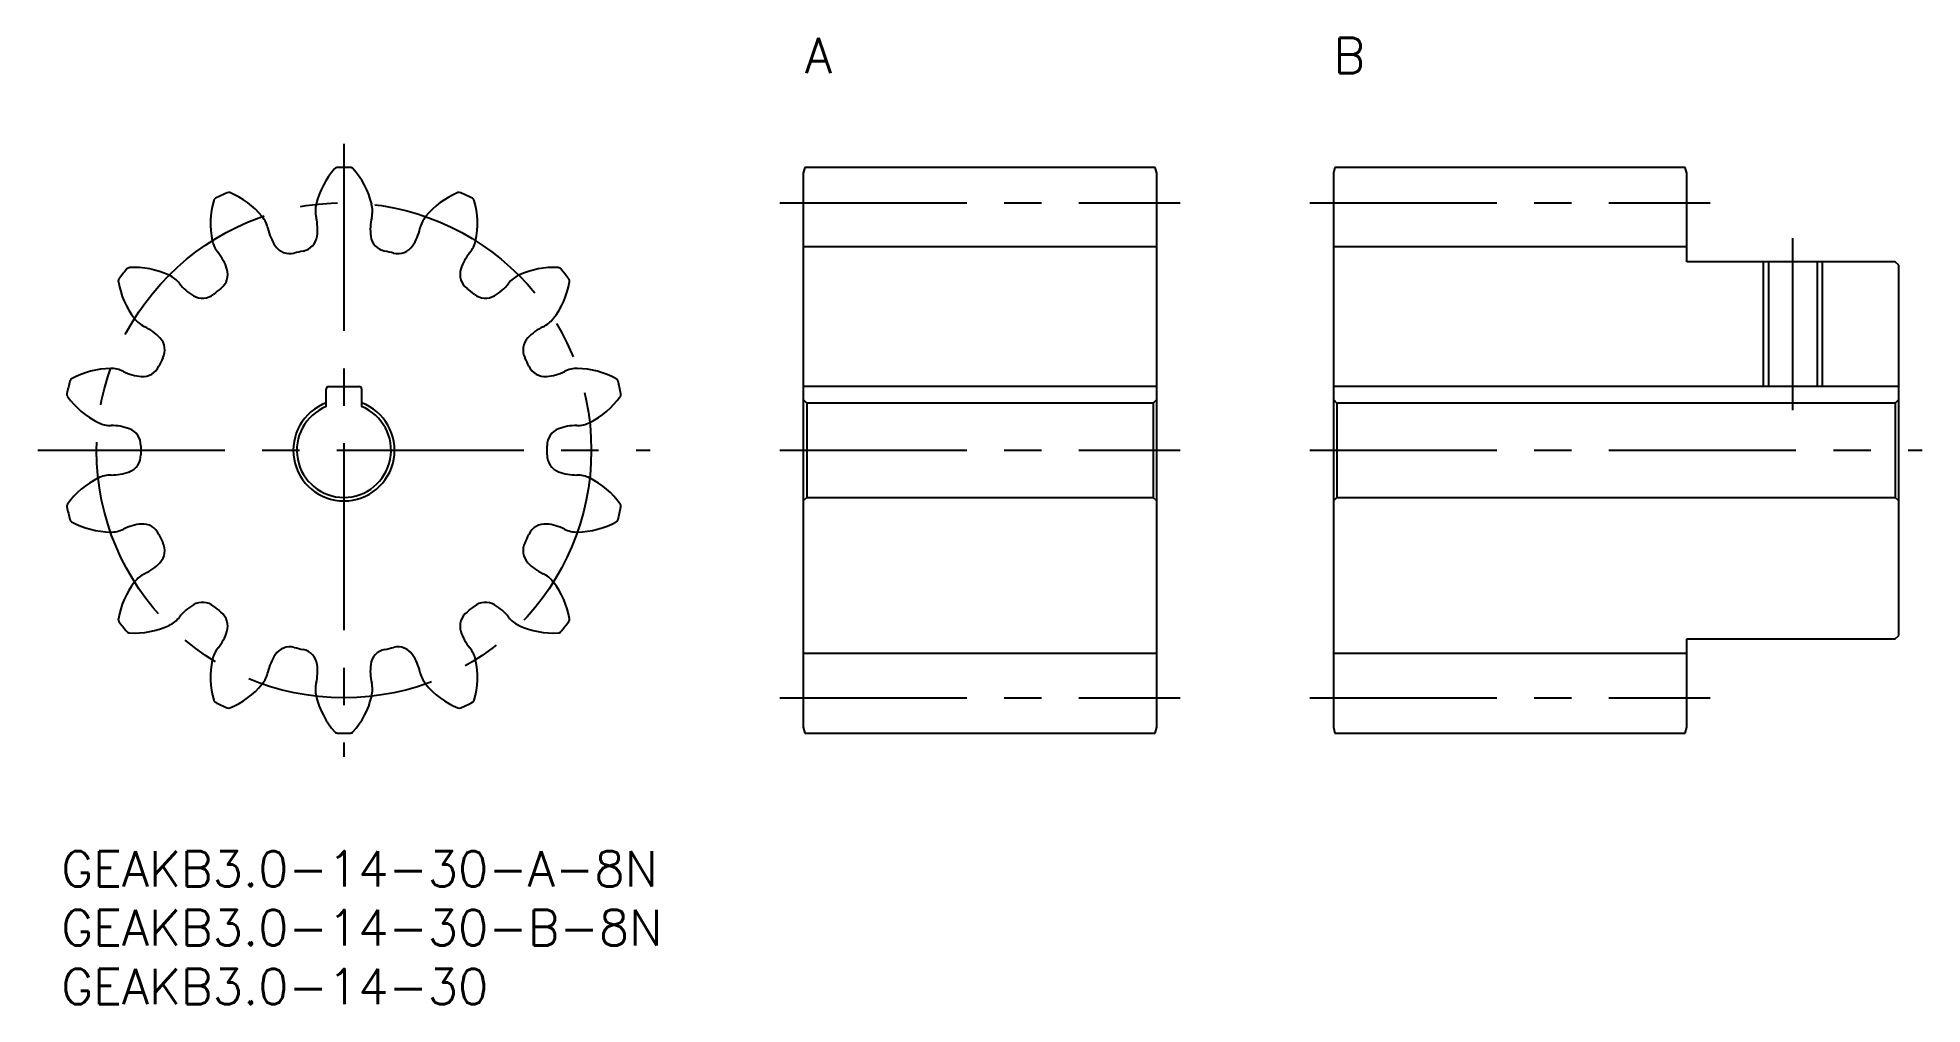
# Model space of a CAD drawing. Extents: x -2 to 158, y -13 to 69.
import ezdxf

# ---------------------------------------------------------------- set-up
doc = ezdxf.new("R2010")
doc.units = 0
doc.header["$LTSCALE"] = 0.5
doc.linetypes.add('CENTER', pattern=[50.8, 31.75, -6.35, 6.35, -6.35])
for name, color, linetype in [('MSM_CENTER', 1, 'CENTER'), ('MSM_CONTINUOUS', 7, 'CONTINUOUS'), ('MSM_NARROW', 5, 'CONTINUOUS'), ('MSM_PART_NUMBER', 7, 'CONTINUOUS')]:
    doc.layers.add(name, color=color, linetype=linetype)
doc.styles.get("Standard").update_dxf_attribs({"font": 'txt.shx', "height": 1, "bigfont": 'bigfont.shx'})

# ---------------------------------------------------------------- blocks, each defined once
blk = doc.blocks.new('*U2')
at = {"layer": 'MSM_PART_NUMBER'}
blk.add_text('GEAKB3.0-14-30-A-8N', height=3, dxfattribs=at).set_placement((0, -3))
blk = doc.blocks.new('*U3')
at = {"layer": 'MSM_PART_NUMBER'}
blk.add_text('GEAKB3.0-14-30-B-8N', height=3, dxfattribs=at).set_placement((0, -8))
blk = doc.blocks.new('*U5')
at = {"layer": 'MSM_PART_NUMBER'}
blk.add_text('GEAKB3.0-14-30', height=3, dxfattribs=at).set_placement((0, -13))
blk = doc.blocks.new('*U6')
at = {"layer": 'MSM_PART_NUMBER'}
blk.add_text('A', height=3, dxfattribs=at).set_placement((63.13, 66))
blk = doc.blocks.new('*U7')
at = {"layer": 'MSM_PART_NUMBER'}
blk.add_text('B', height=3, dxfattribs=at).set_placement((108, 66))

msp = doc.modelspace()

# ---------------------------------------------------------------- linework, layer by layer
at = {"layer": 'MSM_CENTER'}
for p, q in [((24, 60), (24, 8)), ((61, 55), (95, 55)), ((106, 55), (140, 55)), ((147, 37.4), (147, 52)), ((-2, 34), (50, 34)), ((61, 34), (95, 34)), ((106, 34), (158, 34)), ((61, 13), (95, 13)), ((106, 13), (140, 13))]:
    msp.add_line(p, q, dxfattribs=at)
msp.add_circle((24, 34), 21, dxfattribs=at)
at = {"layer": 'MSM_CONTINUOUS'}
for p, q in [((63.13, 58), (63, 57.5)), ((92.87, 58), (63.13, 58)), ((93, 57.5), (92.87, 58)), ((108.13, 58), (108, 57.5)), ((137.87, 58), (108.13, 58)), ((138, 57.5), (137.87, 58)), ((63, 57.5), (63, 10.5)), ((93, 10.5), (93, 57.5)), ((108, 57.5), (108, 10.5)), ((138, 50), (138, 57.5)), ((93, 51.25), (63, 51.25)), ((138, 51.25), (108, 51.25)), ((155.7, 50), (138, 50)), ((144.93, 50), (144.93, 39.4)), ((149.07, 50), (149.07, 39.4)), ((156, 49.7), (155.7, 50)), ((156, 18.3), (156, 49.7)), ((22.5, 37.71), (22.5, 39.2)), ((22.7, 39.4), (25.3, 39.4)), ((25.5, 39.2), (25.5, 37.71)), ((93, 39.4), (63, 39.4)), ((156, 39.4), (108, 39.4)), ((63, 38.3), (63.3, 38)), ((63.3, 38), (63.3, 30)), ((92.7, 38), (63.3, 38)), ((92.7, 38), (93, 38.3)), ((92.7, 38), (92.7, 30)), ((108, 38.3), (108.3, 38)), ((108.3, 38), (108.3, 30)), ((155.7, 38), (108.3, 38)), ((155.7, 38), (156, 38.3)), ((155.7, 38), (155.7, 30)), ((63.3, 30), (63, 29.7)), ((63.3, 30), (92.7, 30)), ((93, 29.7), (92.7, 30)), ((108.3, 30), (108, 29.7)), ((108.3, 30), (155.7, 30)), ((156, 29.7), (155.7, 30)), ((138, 10.5), (138, 18)), ((138, 18), (155.7, 18)), ((155.7, 18), (156, 18.3)), ((93, 16.75), (63, 16.75)), ((138, 16.75), (108, 16.75)), ((63, 10.5), (63.13, 10)), ((63.13, 10), (92.87, 10)), ((92.87, 10), (93, 10.5)), ((108, 10.5), (108.13, 10)), ((108.13, 10), (137.87, 10)), ((137.87, 10), (138, 10.5))]:
    msp.add_line(p, q, dxfattribs=at)
for centre, radius, start, end in [((28.45, 53.23), 7, 138.1685, 166.4286), ((23.46, 57.69), 0.3, 91.303, 138.1685), ((24, 34), 24, 88.697, 91.303), ((24.54, 57.69), 0.3, 41.8315, 88.697), ((19.55, 53.23), 7, 13.5714, 41.8315), ((19.67, 53.25), 7, 163.8827, 192.1429), ((13.23, 55.11), 0.3, 117.0173, 163.8827), ((24, 34), 24, 114.4113, 117.0173), ((14.21, 55.58), 0.3, 67.5458, 114.4113), ((11.65, 49.39), 7, 39.2857, 67.5458), ((24, 54.3), 2.42, 166.4286, 193.3274), ((24, 54.3), 2.42, 346.6726, 13.5714), ((36.35, 49.39), 7, 112.4542, 140.7143), ((33.79, 55.58), 0.3, 65.5887, 112.4542), ((24, 34), 24, 62.9827, 65.5887), ((34.77, 55.11), 0.3, 16.1172, 62.9827), ((28.33, 53.25), 7, 347.8571, 16.1173), ((15.19, 52.29), 2.42, 12.3868, 39.2857), ((21.76, 53.73), 4.31, 192.3868, 213.5222), ((17.45, 52.75), 4.31, 352.1921, 13.3274), ((30.55, 52.75), 4.31, 166.6726, 187.8079), ((26.24, 53.73), 4.31, 326.4778, 347.6132), ((32.81, 52.29), 2.42, 140.7143, 167.6132), ((15.19, 52.29), 2.42, 192.1429, 219.0417), ((19.42, 52.18), 1.5, 213.5222, 284.1347), ((20.24, 52.37), 1.5, 281.5796, 352.1921), ((27.76, 52.37), 1.5, 187.8079, 258.4204), ((28.58, 52.18), 1.5, 255.8653, 326.4778), ((32.81, 52.29), 2.42, 320.9583, 347.8571), ((9.97, 48.05), 4.31, 17.9064, 39.0417), ((24, 34), 17.25, 101.5796, 104.1347), ((24, 34), 17.25, 75.8653, 78.4204), ((38.03, 48.05), 4.31, 140.9583, 162.0936), ((5.14, 48.35), 0.3, 142.7316, 189.597), ((11.75, 49.47), 7, 189.597, 217.8571), ((24, 34), 24, 140.1256, 142.7316), ((5.81, 49.19), 0.3, 93.2601, 140.1255), ((6.19, 42.51), 7, 65, 93.2601), ((8.13, 46.66), 2.42, 38.1011, 65), ((13.42, 50.81), 4.31, 218.1011, 239.2365), ((12.64, 48.92), 1.5, 307.2939, 17.9064), ((35.36, 48.92), 1.5, 162.0936, 232.7061), ((34.58, 50.81), 4.31, 300.7635, 321.8989), ((39.87, 46.66), 2.42, 115, 141.8989), ((41.81, 42.51), 7, 86.7399, 115), ((36.25, 49.47), 7, 322.1429, 350.403), ((42.19, 49.19), 0.3, 39.8744, 86.7399), ((24, 34), 24, 37.2684, 39.8744), ((42.86, 48.35), 0.3, 350.403, 37.2684), ((11.99, 48.4), 1.5, 239.2365, 309.849), ((24, 34), 17.25, 127.2939, 129.849), ((24, 34), 17.25, 50.151, 52.7061), ((36.01, 48.4), 1.5, 230.151, 300.7635), ((8.13, 46.66), 2.42, 217.8571, 244.756), ((39.87, 46.66), 2.42, 295.244, 322.1429), ((5.26, 40.57), 4.31, 43.6207, 64.756), ((7.29, 42.51), 1.5, 333.0082, 43.6207), ((40.71, 42.51), 1.5, 136.3793, 206.9918), ((42.74, 40.57), 4.31, 115.244, 136.3793), ((24, 34), 17.25, 153.0082, 155.5633), ((24, 34), 17.25, 24.4367, 26.9918), ((1.02, 39.8), 0.3, 118.9744, 165.8399), ((4.27, 33.94), 7, 90.7143, 118.9744), ((4.21, 38.52), 2.42, 63.8154, 90.7143), ((7.18, 44.55), 4.31, 243.8154, 264.9508), ((6.93, 41.76), 1.5, 264.9508, 335.5633), ((41.07, 41.76), 1.5, 204.4367, 275.0492), ((40.82, 44.55), 4.31, 275.0492, 296.1846), ((43.79, 38.52), 2.42, 89.2857, 116.1846), ((43.73, 33.94), 7, 61.0256, 89.2857), ((46.98, 39.8), 0.3, 14.1602, 61.0256), ((0.78, 38.75), 0.3, 168.4459, 215.3113), ((24, 34), 24, 165.8398, 168.4459), ((6.25, 42.62), 7, 215.3113, 243.5714), ((22.7, 39.2), 0.2, 90, 180), ((25.3, 39.2), 0.2, 0, 90), ((41.75, 42.62), 7, 296.4286, 324.6887), ((24, 34), 24, 11.5541, 14.1602), ((47.22, 38.75), 0.3, 324.6887, 11.5541), ((24, 34), 4.3, 110.4162, 69.5838), ((24, 34), 4, 112.0243, 67.9757), ((4.21, 38.52), 2.42, 243.5714, 270.4703), ((4.26, 31.79), 4.31, 69.335, 90.4703), ((5.25, 34.42), 1.5, 358.7224, 69.335), ((42.75, 34.42), 1.5, 110.665, 181.2776), ((43.74, 31.79), 4.31, 89.5297, 110.665), ((43.79, 38.52), 2.42, 269.5297, 296.4286), ((5.25, 33.58), 1.5, 290.665, 1.2776), ((24, 34), 17.25, 178.7224, 181.2776), ((24, 34), 17.25, 358.7224, 1.2776), ((42.75, 33.58), 1.5, 178.7224, 249.335), ((4.26, 36.21), 4.31, 269.5297, 290.665), ((43.74, 36.21), 4.31, 249.335, 270.4703), ((6.25, 25.38), 7, 116.4286, 144.6887), ((4.21, 29.48), 2.42, 89.5297, 116.4286), ((43.79, 29.48), 2.42, 63.5714, 90.4703), ((41.75, 25.38), 7, 35.3113, 63.5714), ((0.78, 29.25), 0.3, 144.6887, 191.5541), ((24, 34), 24, 191.5541, 194.1602), ((24, 34), 24, 345.8398, 348.4459), ((47.22, 29.25), 0.3, 348.4459, 35.3113), ((1.02, 28.2), 0.3, 194.1602, 241.0256), ((4.27, 34.06), 7, 241.0256, 269.2857), ((4.21, 29.48), 2.42, 269.2857, 296.1846), ((7.18, 23.45), 4.31, 95.0492, 116.1846), ((6.93, 26.24), 1.5, 24.4367, 95.0492), ((41.07, 26.24), 1.5, 84.9508, 155.5633), ((40.82, 23.45), 4.31, 63.8154, 84.9508), ((43.79, 29.48), 2.42, 243.8154, 270.7143), ((43.73, 34.06), 7, 270.7143, 298.9744), ((46.98, 28.2), 0.3, 298.9744, 345.8398), ((24, 34), 17.25, 204.4367, 206.9918), ((7.29, 25.49), 1.5, 316.3793, 26.9918), ((40.71, 25.49), 1.5, 153.0082, 223.6207), ((24, 34), 17.25, 333.0082, 335.5633), ((5.26, 27.43), 4.31, 295.244, 316.3793), ((42.74, 27.43), 4.31, 223.6207, 244.756), ((11.75, 18.53), 7, 142.1429, 170.403), ((8.13, 21.34), 2.42, 115.244, 142.1429), ((39.87, 21.34), 2.42, 37.8571, 64.756), ((36.25, 18.53), 7, 9.597, 37.8571), ((13.42, 17.19), 4.31, 120.7635, 141.8989), ((11.99, 19.6), 1.5, 50.151, 120.7635), ((36.01, 19.6), 1.5, 59.2365, 129.849), ((34.58, 17.19), 4.31, 38.1011, 59.2365), ((5.14, 19.65), 0.3, 170.403, 217.2684), ((24, 34), 24, 217.2684, 219.8744), ((8.13, 21.34), 2.42, 295, 321.8989), ((24, 34), 17.25, 230.151, 232.7061), ((12.64, 19.08), 1.5, 342.0936, 52.7061), ((35.36, 19.08), 1.5, 127.2939, 197.9064), ((24, 34), 17.25, 307.2939, 309.849), ((39.87, 21.34), 2.42, 218.1011, 245), ((24, 34), 24, 320.1256, 322.7316), ((42.86, 19.65), 0.3, 322.7316, 9.597), ((5.81, 18.81), 0.3, 219.8744, 266.7399), ((6.19, 25.49), 7, 266.7399, 295), ((9.97, 19.95), 4.31, 320.9583, 342.0936), ((38.03, 19.95), 4.31, 197.9064, 219.0417), ((41.81, 25.49), 7, 245, 273.2601), ((42.19, 18.81), 0.3, 273.2601, 320.1255), ((19.67, 14.75), 7, 167.8571, 196.1173), ((15.19, 15.71), 2.42, 140.9583, 167.8571), ((21.76, 14.27), 4.31, 146.4778, 167.6132), ((19.42, 15.82), 1.5, 75.8653, 146.4778), ((24, 34), 17.25, 255.8653, 258.4204), ((20.24, 15.63), 1.5, 7.8079, 78.4204), ((27.76, 15.63), 1.5, 101.5796, 172.1921), ((24, 34), 17.25, 281.5796, 284.1347), ((28.58, 15.82), 1.5, 33.5222, 104.1347), ((26.24, 14.27), 4.31, 12.3868, 33.5222), ((32.81, 15.71), 2.42, 12.1429, 39.0417), ((28.33, 14.75), 7, 343.8827, 12.1429), ((15.19, 15.71), 2.42, 320.7143, 347.6132), ((17.45, 15.25), 4.31, 346.6726, 7.8079), ((30.55, 15.25), 4.31, 172.1921, 193.3274), ((32.81, 15.71), 2.42, 192.3868, 219.2857), ((13.23, 12.89), 0.3, 196.1173, 242.9827), ((11.65, 18.61), 7, 292.4542, 320.7143), ((24, 13.7), 2.42, 166.6726, 193.5714), ((28.45, 14.77), 7, 193.5714, 221.8315), ((19.55, 14.77), 7, 318.1685, 346.4286), ((24, 13.7), 2.42, 346.4286, 13.3274), ((36.35, 18.61), 7, 219.2857, 247.5458), ((34.77, 12.89), 0.3, 297.0173, 343.8827), ((24, 34), 24, 242.9827, 245.5887), ((14.21, 12.42), 0.3, 245.5887, 292.4542), ((33.79, 12.42), 0.3, 247.5458, 294.4113), ((24, 34), 24, 294.4113, 297.0173), ((23.46, 10.31), 0.3, 221.8315, 268.697), ((24, 34), 24, 268.697, 271.303), ((24.54, 10.31), 0.3, 271.303, 318.1685)]:
    msp.add_arc(centre, radius, start, end, dxfattribs=at)
at = {"layer": 'MSM_NARROW'}
for p, q in [((144.5, 50), (144.5, 39.4)), ((149.5, 50), (149.5, 39.4))]:
    msp.add_line(p, q, dxfattribs=at)

# ---------------------------------------------------------------- block references
at = {"layer": 'MSM_CONTINUOUS'}
for name in ['*U6', '*U7', '*U2', '*U3', '*U5']:
    msp.add_blockref(name, (0, 0), dxfattribs=at)

doc.saveas('drawing.dxf')
